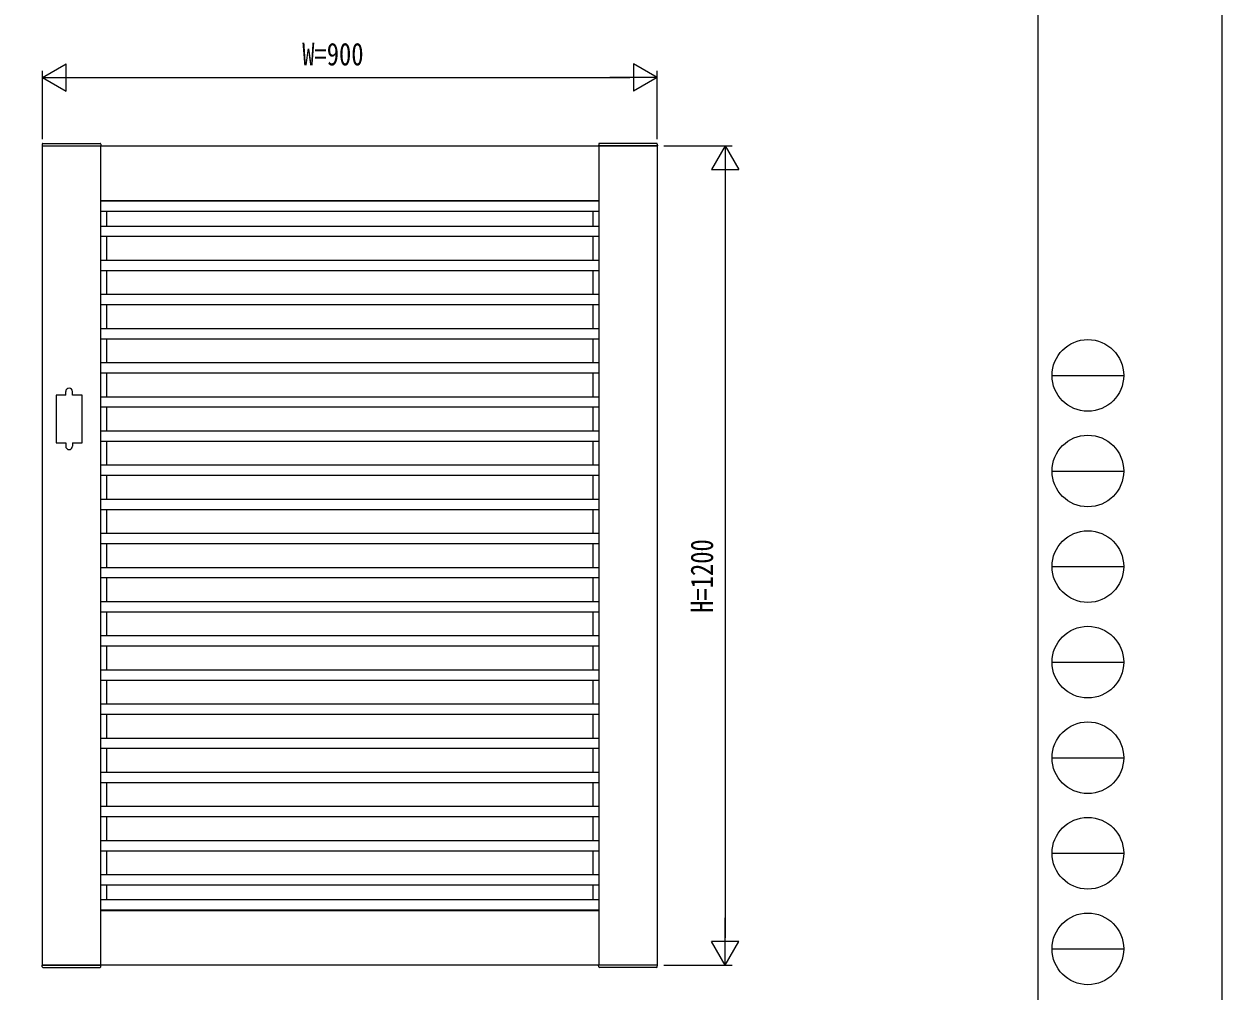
# Model space of a CAD drawing. Units: millimetres on the paper. Extents: x -297 to 297, y -210 to 210.
# Drawn here: x 121.5 to 297, y -137.8 to 3.9 of the extents above; entities that cross this region are included whole.
import ezdxf
from ezdxf.enums import TextEntityAlignment as Align

# ---------------------------------------------------------------- set-up
doc = ezdxf.new("R2010")
doc.units = ezdxf.units.MM
for name, color, linetype in [('0-2_YKK_A1', 4, 'Continuous'), ('0-3_YKK_D', 6, 'Continuous'), ('0-4_YKK_ZWAK', 7, 'Continuous')]:
    doc.layers.add(name, color=color, linetype=linetype)
doc.styles.add('ＭＳ ゴシック', font='')
doc.styles.get('ＭＳ ゴシック').set_extended_font_data('MS Gothic')

msp = doc.modelspace()

# ---------------------------------------------------------------- linework, layer by layer
at = {"layer": '0-2_YKK_A1'}
for p, q in [((124.209, -13.713), (124.196, -13.968)), ((124.196, -13.968), (132.796, -13.968)), ((124.309, -13.618), (132.682, -13.618)), ((132.746, -13.968), (132.746, -133.968)), ((132.782, -13.713), (132.796, -13.968)), ((205.709, -13.713), (205.696, -13.968)), ((214.296, -13.968), (205.696, -13.968)), ((205.746, -13.968), (205.746, -133.968)), ((214.182, -13.618), (205.809, -13.618)), ((214.282, -13.713), (214.296, -13.968)), ((132.746, -21.968), (205.746, -21.968)), ((132.746, -22.048), (205.746, -22.048)), ((133.626, -21.968), (133.626, -22.048)), ((204.866, -21.968), (204.866, -22.048)), ((132.746, -23.548), (205.746, -23.548)), ((133.626, -23.548), (133.626, -25.718)), ((204.866, -23.548), (204.866, -25.718)), ((132.746, -25.718), (205.746, -25.718)), ((132.746, -27.218), (205.746, -27.218)), ((133.626, -27.218), (133.626, -30.718)), ((204.866, -27.218), (204.866, -30.718)), ((132.746, -30.718), (205.746, -30.718)), ((132.746, -32.218), (205.746, -32.218)), ((133.626, -32.218), (133.626, -35.718)), ((204.866, -32.218), (204.866, -35.718)), ((132.746, -35.718), (205.746, -35.718)), ((132.746, -37.218), (205.746, -37.218)), ((133.626, -37.218), (133.626, -40.718)), ((204.866, -37.218), (204.866, -40.718)), ((132.746, -40.718), (205.746, -40.718)), ((132.746, -42.218), (205.746, -42.218)), ((133.626, -42.218), (133.626, -45.718)), ((204.866, -42.218), (204.866, -45.718)), ((132.746, -45.718), (205.746, -45.718)), ((132.746, -47.218), (205.746, -47.218)), ((133.626, -47.218), (133.626, -50.718)), ((204.866, -47.218), (204.866, -50.718)), ((127.646, -50.468), (127.646, -49.968)), ((128.646, -50.468), (128.646, -49.968)), ((132.746, -50.718), (205.746, -50.718)), ((132.746, -52.218), (205.746, -52.218)), ((133.626, -52.218), (133.626, -55.718)), ((204.866, -52.218), (204.866, -55.718)), ((132.746, -55.718), (205.746, -55.718)), ((127.646, -57.468), (127.646, -57.968)), ((128.646, -57.468), (128.646, -57.968)), ((132.746, -57.218), (205.746, -57.218)), ((133.626, -57.218), (133.626, -60.718)), ((204.866, -57.218), (204.866, -60.718)), ((132.746, -60.718), (205.746, -60.718)), ((132.746, -62.218), (205.746, -62.218)), ((133.626, -62.218), (133.626, -65.718)), ((204.866, -62.218), (204.866, -65.718)), ((132.746, -65.718), (205.746, -65.718)), ((132.746, -67.218), (205.746, -67.218)), ((133.626, -67.218), (133.626, -70.718)), ((204.866, -67.218), (204.866, -70.718)), ((132.746, -70.718), (205.746, -70.718)), ((132.746, -72.218), (205.746, -72.218)), ((133.626, -72.218), (133.626, -75.718)), ((204.866, -72.218), (204.866, -75.718)), ((132.746, -75.718), (205.746, -75.718)), ((132.746, -77.218), (205.746, -77.218)), ((133.626, -77.218), (133.626, -80.718)), ((204.866, -77.218), (204.866, -80.718)), ((132.746, -80.718), (205.746, -80.718)), ((132.746, -82.218), (205.746, -82.218)), ((133.626, -82.218), (133.626, -85.718)), ((204.866, -82.218), (204.866, -85.718)), ((132.746, -85.718), (205.746, -85.718)), ((132.746, -87.218), (205.746, -87.218)), ((133.626, -87.218), (133.626, -90.718)), ((204.866, -87.218), (204.866, -90.718)), ((132.746, -90.718), (205.746, -90.718)), ((132.746, -92.218), (205.746, -92.218)), ((133.626, -92.218), (133.626, -95.718)), ((204.866, -92.218), (204.866, -95.718)), ((132.746, -95.718), (205.746, -95.718)), ((132.746, -97.218), (205.746, -97.218)), ((133.626, -97.218), (133.626, -100.718)), ((204.866, -97.218), (204.866, -100.718)), ((132.746, -100.718), (205.746, -100.718)), ((132.746, -102.218), (205.746, -102.218)), ((133.626, -102.218), (133.626, -105.718)), ((204.866, -102.218), (204.866, -105.718)), ((132.746, -105.718), (205.746, -105.718)), ((132.746, -107.218), (205.746, -107.218)), ((133.626, -107.218), (133.626, -110.718)), ((204.866, -107.218), (204.866, -110.718)), ((132.746, -110.718), (205.746, -110.718)), ((132.746, -112.218), (205.746, -112.218)), ((133.626, -112.218), (133.626, -115.718)), ((204.866, -112.218), (204.866, -115.718)), ((132.746, -115.718), (205.746, -115.718)), ((132.746, -117.218), (205.746, -117.218)), ((133.626, -117.218), (133.626, -120.718)), ((204.866, -117.218), (204.866, -120.718)), ((132.746, -120.718), (205.746, -120.718)), ((132.746, -122.218), (205.746, -122.218)), ((133.626, -122.218), (133.626, -124.388)), ((204.866, -122.218), (204.866, -124.388)), ((132.746, -124.388), (205.746, -124.388)), ((132.746, -125.888), (205.746, -125.888)), ((132.746, -125.968), (205.746, -125.968)), ((133.626, -125.888), (133.626, -125.968)), ((204.866, -125.888), (204.866, -125.968)), ((124.196, -133.968), (132.796, -133.968)), ((124.209, -134.223), (124.196, -133.968)), ((124.309, -134.318), (132.682, -134.318)), ((132.782, -134.223), (132.796, -133.968)), ((214.296, -133.968), (205.696, -133.968)), ((205.709, -134.223), (205.696, -133.968)), ((214.182, -134.318), (205.809, -134.318)), ((214.282, -134.223), (214.296, -133.968))]:
    msp.add_line(p, q, dxfattribs=at)
msp.add_lwpolyline([(124.246, -13.968), (214.246, -13.968), (214.246, -133.968), (124.246, -133.968)], close=True, dxfattribs=at)
for points in [[(127.646, -50.468), (126.246, -50.468), (126.246, -57.468), (127.646, -57.468)], [(128.646, -57.468), (130.046, -57.468), (130.046, -50.468), (128.646, -50.468)]]:
    msp.add_lwpolyline(points, dxfattribs=at)
for centre, radius, start, end in [((124.309, -13.718), 0.1, 90, 177), ((132.682, -13.718), 0.1, 3, 90), ((205.809, -13.718), 0.1, 90, 177), ((214.182, -13.718), 0.1, 3, 90), ((128.146, -49.968), 0.5, 0, 180), ((128.146, -57.968), 0.5, 180, 0), ((124.309, -134.218), 0.1, 183, 270), ((132.682, -134.218), 0.1, 270, 357), ((205.809, -134.218), 0.1, 183, 270), ((214.182, -134.218), 0.1, 270, 357)]:
    msp.add_arc(centre, radius, start, end, dxfattribs=at)
at = {"layer": '0-3_YKK_D'}
for p, q in [((124.246, -3.968), (127.71, -1.968)), ((124.246, -12.968), (124.246, -2.968)), ((127.71, -5.968), (127.71, -1.968)), ((214.246, -3.968), (210.782, -1.968)), ((210.782, -1.968), (210.782, -5.968)), ((214.246, -12.968), (214.246, -2.968)), ((124.246, -3.968), (127.71, -5.968)), ((124.246, -3.968), (131.174, -3.968)), ((128.246, -3.968), (210.246, -3.968)), ((214.246, -3.968), (207.317, -3.968)), ((214.246, -3.968), (210.782, -5.968)), ((215.246, -13.968), (225.246, -13.968)), ((224.246, -13.968), (222.246, -17.432)), ((224.246, -13.968), (226.246, -17.432)), ((224.246, -13.968), (224.246, -20.896)), ((222.246, -17.432), (226.246, -17.432)), ((224.246, -17.968), (224.246, -129.968)), ((224.246, -133.968), (224.246, -127.04)), ((224.246, -133.968), (222.246, -130.504)), ((226.246, -130.504), (222.246, -130.504)), ((224.246, -133.968), (226.246, -130.504)), ((215.246, -133.968), (225.246, -133.968))]:
    msp.add_line(p, q, dxfattribs=at)
at = {"layer": '0-4_YKK_ZWAK'}
for p, q in [((270.001, 192.15), (270.001, -178.85)), ((272.101, -47.6), (282.601, -47.6)), ((272.101, -61.6), (282.601, -61.6)), ((272.101, -75.6), (282.601, -75.6)), ((272.101, -89.6), (282.601, -89.6)), ((272.101, -103.6), (282.601, -103.6)), ((272.101, -117.6), (282.601, -117.6)), ((272.101, -131.6), (282.601, -131.6))]:
    msp.add_line(p, q, dxfattribs=at)
msp.add_lwpolyline([(-297, -210), (297, -210), (297, 210), (-297, 210)], close=True, dxfattribs=at)
for centre in [(277.351, -47.6), (277.351, -61.6), (277.351, -75.6), (277.351, -89.6), (277.351, -103.6), (277.351, -117.6), (277.351, -131.6)]:
    msp.add_circle(centre, 5.25, dxfattribs=at)

# ---------------------------------------------------------------- texts
at = {"layer": '0-3_YKK_D', "style": 'ＭＳ ゴシック', "width": 0.8}
msp.add_text('W=900', height=3.299, dxfattribs=at).set_placement((162.286, -3.168), align=Align.BOTTOM_LEFT)
msp.add_text('H=1200', height=3.299, rotation=90, dxfattribs=at).set_placement((223.446, -82.368), align=Align.BOTTOM_LEFT)

doc.saveas('drawing.dxf')
